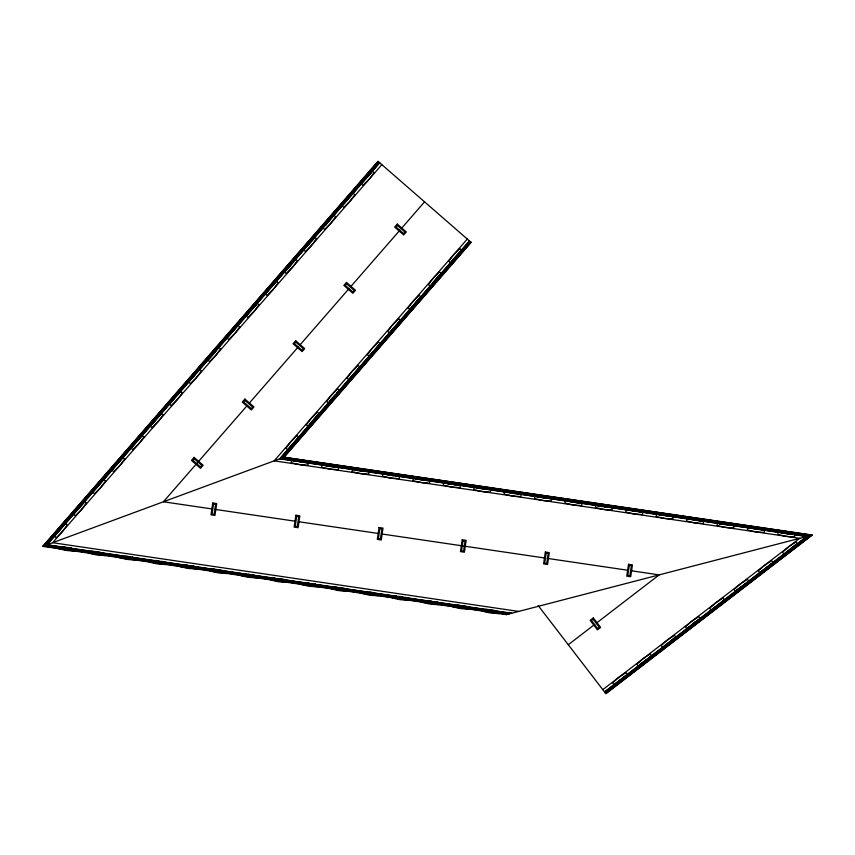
<?xml version="1.0" encoding="UTF-8"?>
<svg xmlns="http://www.w3.org/2000/svg" width="855" height="855" viewBox="0 0 855 855"><rect width="100%" height="100%" fill="white"/><g stroke="black" fill="none" stroke-linecap="round" stroke-linejoin="round"><path stroke-width="1.28" d="M120.886 555.878L123.473 555.771M134.705 557.909L132.269 557.065M225.635 571.322L219.425 569.922M242.125 573.748L245.962 573.833M255.944 575.789L248.474 574.207M272.435 578.215L275.021 578.119M291.534 460.46L291.192 462.747L298.577 464.404A8.24 0.994 8.4 0 0 301.184 464.767L307.864 465.206L308.195 462.918M292.976 460.514L306.795 462.555M321.95 464.949L321.619 467.225L328.993 468.893A8.24 0.994 8.4 0 0 331.601 469.256L338.281 469.684L338.623 467.407M352.367 469.438L352.036 471.714L359.41 473.371A8.24 0.994 8.4 0 0 362.018 473.745L368.697 474.172L369.039 471.896M363.364 591.628L367.201 591.713M382.794 473.916L382.452 476.203L389.827 477.86A8.24 0.994 8.4 0 0 392.434 478.223L399.125 478.661L399.456 476.374M384.237 473.969L393.407 475.808M398.056 476.011L395.47 476.107M393.674 596.095L396.26 595.999M413.211 478.405L412.869 480.681L420.254 482.348A8.24 0.994 8.4 0 0 422.862 482.712L429.541 483.139L429.873 480.863M414.654 478.458L422.541 480.104M407.493 598.137L405.056 597.292M428.473 480.499L424.219 480.35M443.627 482.893L443.296 485.17L450.671 486.826A8.24 0.994 8.4 0 0 453.278 487.2L459.958 487.628L460.289 485.351M474.044 487.371L473.713 489.659L481.087 491.315A8.24 0.994 8.4 0 0 483.695 491.689L490.375 492.117L490.717 489.83M489.317 489.466L476.684 488.087M504.461 491.86L504.129 494.147L511.504 495.804A8.24 0.994 8.4 0 0 514.112 496.167L520.791 496.595L521.133 494.318M505.914 491.914L515.084 493.752M519.733 493.955L517.147 494.051M534.888 496.349L534.546 498.625L541.92 500.282A8.24 0.994 8.4 0 0 544.528 500.656L551.219 501.083L551.55 498.807M536.331 496.402L544.218 498.048M550.15 498.433L545.501 498.23M565.305 500.827L564.963 503.114L572.348 504.771A8.24 0.994 8.4 0 0 574.955 505.145L581.635 505.572L581.966 503.285M566.747 500.88L579.241 503.21M595.721 505.316L595.39 507.603L602.764 509.259A8.24 0.994 8.4 0 0 605.372 509.623L612.052 510.05L612.394 507.774M610.994 507.41L604.015 506.865M626.138 509.804L625.807 512.081L633.181 513.748A8.24 0.994 8.4 0 0 635.789 514.112L642.468 514.539L642.81 512.263M627.591 509.858L641.41 511.889M656.565 514.283L656.223 516.57L663.598 518.226A8.24 0.994 8.4 0 0 666.205 518.6L672.896 519.028L673.227 516.741M658.008 514.336L671.827 516.377M686.982 518.771L686.64 521.058L694.025 522.715A8.24 0.994 8.4 0 0 696.633 523.078L703.312 523.517L703.644 521.229M688.425 518.825L700.918 521.155M717.398 523.26L717.067 525.536L724.442 527.204A8.24 0.994 8.4 0 0 727.049 527.567L733.729 527.995L734.071 525.718M732.671 525.344L719.173 523.837M747.815 527.738L747.484 530.025L754.858 531.682A8.24 0.994 8.4 0 0 757.466 532.056L764.146 532.483L764.488 530.196M749.269 527.792L763.088 529.833M778.242 532.227L777.9 534.514L785.275 536.171A8.24 0.994 8.4 0 0 787.883 536.534L794.562 536.972L794.904 534.685M779.685 532.28L787.573 533.926M793.504 534.322L789.251 534.172M42.75 546.366L378.017 161.328L471.116 242.382L284.074 457.19L42.75 546.366L506.491 614.585L508.607 612.971M43.06 546.26L378.145 161.435M378.38 161.638L43.691 546.024L507.282 614.382L509.345 612.8M378.562 161.798L44.15 545.853L507.881 614.232L509.997 612.608M52.251 537.4L54.004 535.39M86.419 498.166L88.172 496.157M126.711 451.889L128.464 449.88M161.745 411.65L163.497 409.641M167.003 405.612L168.756 403.603M202.047 365.374L203.789 363.364M236.204 326.14L237.957 324.13M276.496 279.863L278.249 277.854M299.271 253.711L301.024 251.701M334.316 213.472L336.058 211.463M339.563 207.434L341.316 205.424M374.608 167.195L376.36 165.186M379.588 162.696L46.811 544.87L511.247 613.356M379.706 162.792L47.121 544.753L511.643 613.249M83.672 503.146L74.396 513.064M153.12 423.385L160.291 414.429M209.272 358.897L214.979 352.335M215.139 352.153L217.822 348.348M256.276 304.914L246.999 314.832M285.987 270.8L290.999 265.029M291.555 264.398L294.537 260.251M313.55 239.144L304.54 248.762M325.734 225.154L332.894 216.197M371.604 172.464L362.071 182.681M381.843 164.652L52.647 542.711L518.654 611.421M246.668 406.168L163.412 501.778L212.2 508.971M249.297 403.143L298.374 346.788M300.126 344.768L349.203 288.413M350.956 286.393L400.033 230.038M401.786 228.029L424.572 201.855M467.29 239.058L274.177 460.845L799.692 538.329L602.807 689.654M312.086 421.259L309.104 425.405M313.336 419.816L317.654 414.857M329.357 401.412L334.936 395.01M336.603 393.097L338.633 391.494M416.481 301.355L410.86 308.537M416.642 301.184L420.04 298M432.555 282.898L433.635 281.658M433.891 281.359L439.769 274.615M451.729 260.882L460.738 251.252M469.427 240.918L279.713 458.804L806.703 536.502L604.528 691.898M469.545 241.025L280.023 458.686L807.099 536.406L604.624 692.026M301.751 434.939L303.504 432.929M324.558 408.754L326.311 406.734M428.932 288.883L430.685 286.874M463.132 249.607L464.885 247.587M470.571 241.912L282.674 457.703L810.465 535.529L605.458 693.106M470.752 242.072L283.144 457.532L811.064 535.369L605.596 693.287M470.987 242.286L283.764 457.297L811.855 535.166L605.8 693.544M509.174 612.33L506.096 614.692L812.25 535.059L605.896 693.672L538.19 605.586M568.286 644.734L594.706 624.428M596.822 622.803L659.173 574.881L631.482 570.798M639.861 664.442L650.591 656.8M674.274 637.99L663.801 646.647M695.008 622.055L688.083 627.987M695.201 621.906L699.166 619.469M736.358 590.271L747.73 582.137M795.364 544.924L785.211 553.324M75.219 551.154L67.684 550.609A8.24 0.994 8.4 0 1 65.076 550.214L58.557 548.696M105.528 555.622L97.994 555.077A8.24 0.994 8.4 0 1 95.386 554.681L88.867 553.164M135.838 560.089L128.303 559.544A8.24 0.994 8.4 0 1 125.696 559.149L119.176 557.631M166.148 564.557L158.613 564.022A8.24 0.994 8.4 0 1 156.005 563.616L149.486 562.098M196.458 569.024L188.923 568.49A8.24 0.994 8.4 0 1 186.315 568.083L179.796 566.566M226.767 573.491L219.233 572.957A8.24 0.994 8.4 0 1 216.625 572.551L210.106 571.044M257.077 577.969L249.542 577.424A8.24 0.994 8.4 0 1 246.935 577.029L240.415 575.511M287.387 582.437L279.852 581.892A8.24 0.994 8.4 0 1 277.244 581.496L270.725 579.979M317.697 586.904L310.162 586.359A8.24 0.994 8.4 0 1 307.554 585.964L301.035 584.446M348.006 591.371L340.472 590.837A8.24 0.994 8.4 0 1 337.864 590.431L331.345 588.913M378.316 595.839L370.781 595.304A8.24 0.994 8.4 0 1 368.174 594.898L361.654 593.381M408.626 600.306L401.091 599.772A8.24 0.994 8.4 0 1 398.483 599.366L391.964 597.859M438.936 604.784L431.401 604.239A8.24 0.994 8.4 0 1 428.793 603.844L422.274 602.326M469.245 609.252L461.711 608.707A8.24 0.994 8.4 0 1 459.103 608.311L452.584 606.793M499.555 613.719L492.02 613.174A8.24 0.994 8.4 0 1 489.413 612.779L482.893 611.261M284.074 457.19L812.25 535.059M325.819 465.836L335.897 467.322M354.141 470.015L363.803 471.436M447.496 483.78L451.91 484.432M453.802 484.71L457.575 485.266M597.891 505.957L602.123 506.588M214.84 509.356L295.264 521.219M299.218 521.807L378.327 533.467M382.292 534.054L544.464 557.962M547.104 558.358L627.527 570.21M62.853 546.837L71.649 548.13M91.902 551.112L100.698 552.416M125.984 556.145L129.757 556.701M155.033 560.42L158.806 560.976M161.317 561.35L165.09 561.906M184.092 564.706L187.854 565.262M190.376 565.636L194.138 566.192M213.141 568.992L216.914 569.548M277.533 578.493L286.329 579.786M306.582 582.768L309.093 583.142M311.615 583.516L315.377 584.072M334.38 586.872L338.153 587.428M340.664 587.802L344.437 588.358M369.713 592.077L373.485 592.633M398.772 596.363L402.545 596.918M427.821 600.648L431.593 601.204M434.105 601.578L437.878 602.134M456.88 604.934L460.653 605.49M463.164 605.864L466.926 606.419M485.929 609.22L494.724 610.513M505.316 613.281L509.27 613.869M372.31 171.171L374.052 172.678L370.087 178.075A8.24 0.994 -49 0 1 368.366 180.074L362.99 185.385L361.248 183.868M461.561 250.066L459.83 248.549L454.443 253.871A8.24 0.994 -49 0 0 452.733 255.869L448.757 261.256L450.5 262.774M353.136 193.187L354.878 194.705L350.903 200.102A8.24 0.994 -49 0 1 349.193 202.101L343.806 207.412L342.075 205.895M352.068 194.171L342.898 204.708M441.212 273.44L439.47 271.922L434.094 277.244A8.24 0.994 -49 0 0 432.384 279.232L428.408 284.63L430.151 286.147M333.952 215.214L335.694 216.732L331.729 222.129A8.24 0.994 -49 0 1 330.009 224.128L324.633 229.439L322.891 227.922M420.863 296.813L419.121 295.296L413.745 300.618A8.24 0.994 -49 0 0 412.024 302.606L408.059 308.003L409.802 309.521M314.779 237.241L316.521 238.759L312.545 244.156A8.24 0.994 -49 0 1 310.835 246.144L305.449 251.466L303.717 249.949M400.514 320.187L398.772 318.669L393.396 323.981A8.24 0.994 -49 0 0 391.676 325.979L387.71 331.377L389.452 332.894M399.691 321.373L390.511 331.911M295.595 259.268L297.337 260.786L293.372 266.172A8.24 0.994 -49 0 1 291.651 268.171L286.275 273.493L284.533 271.976M380.154 343.56L378.423 342.043L373.037 347.354A8.24 0.994 -49 0 0 371.327 349.353L367.361 354.75L369.093 356.268M379.331 344.747L370.162 355.285M276.421 281.295L278.164 282.813L274.188 288.199A8.24 0.994 -49 0 1 272.478 290.198L267.102 295.509L265.36 294.002M275.353 282.278L266.183 292.805M359.805 366.934L358.063 365.416L352.688 370.728A8.24 0.994 -49 0 0 350.978 372.727L347.002 378.124L348.744 379.641M358.982 368.12L349.813 378.658M257.237 303.322L258.98 304.84L255.014 310.226A8.24 0.994 -49 0 1 253.294 312.225L247.918 317.536L246.176 316.029M339.456 390.308L337.714 388.79L332.339 394.102A8.24 0.994 -49 0 0 330.618 396.1L326.653 401.497L328.395 403.004M238.064 325.349L239.806 326.856L235.83 332.253A8.24 0.994 -49 0 1 234.12 334.252L228.745 339.563L227.003 338.046M236.995 326.321L227.825 336.859M319.107 413.681L317.365 412.163L311.99 417.475A8.24 0.994 -49 0 0 310.269 419.474L306.304 424.871L308.046 426.378M218.88 347.376L220.622 348.883L216.657 354.28A8.24 0.994 -49 0 1 214.936 356.279L209.561 361.59L207.818 360.073M298.748 437.055L297.016 435.537L291.63 440.849A8.24 0.994 -49 0 0 289.92 442.847L285.955 448.244L287.686 449.751M297.925 438.241L288.755 448.779M199.707 369.392L201.449 370.91L197.473 376.307A8.24 0.994 -49 0 1 195.763 378.305L190.387 383.617L188.645 382.1M198.638 370.375L189.468 380.913M180.533 391.419L182.265 392.937L178.3 398.334A8.24 0.994 -49 0 1 176.579 400.322L171.203 405.644L169.461 404.126M179.465 392.402L170.284 402.94M161.349 413.446L163.091 414.964L159.126 420.35A8.24 0.994 -49 0 1 157.406 422.349L152.03 427.671L150.288 426.153M142.176 435.473L143.907 436.991L139.942 442.377A8.24 0.994 -49 0 1 138.221 444.376L132.846 449.687L131.104 448.18M141.107 436.456L131.937 446.994M122.992 457.5L124.734 459.017L120.769 464.404A8.24 0.994 -49 0 1 119.048 466.403L113.672 471.714L111.93 470.207M121.934 458.472L112.753 469.01M103.818 479.527L105.55 481.034L101.585 486.431A8.24 0.994 -49 0 1 99.875 488.429L94.488 493.741L92.757 492.224M102.75 480.499L93.58 491.037M84.634 501.554L86.376 503.061L82.411 508.458A8.24 0.994 -49 0 1 80.691 510.456L75.315 515.768L73.573 514.25M65.461 523.57L67.203 525.088L63.227 530.485A8.24 0.994 -49 0 1 61.517 532.483L56.131 537.795L54.399 536.277M64.392 524.553L55.222 535.091M797.33 543.812L795.93 541.985L789.603 546.131A8.24 0.994 -37.5 0 0 787.53 547.745L782.571 552.245L783.982 554.072M773.048 562.472L771.648 560.645L765.321 564.792A8.24 0.994 -37.5 0 0 763.248 566.405L758.289 570.916L759.7 572.743M772.012 563.477L760.929 571.995M748.766 581.133L747.366 579.305L741.039 583.452A8.24 0.994 -37.5 0 0 738.966 585.077L734.007 589.576L735.407 591.404M724.484 599.804L723.084 597.976L716.757 602.123A8.24 0.994 -37.5 0 0 714.684 603.737L709.725 608.236L711.125 610.064M723.448 600.808L712.365 609.316M700.202 618.464L698.802 616.637L692.475 620.783A8.24 0.994 -37.5 0 0 690.402 622.397L685.443 626.907L686.843 628.735M675.92 637.125L674.52 635.297L668.193 639.444A8.24 0.994 -37.5 0 0 666.109 641.068L661.161 645.568L662.561 647.395M651.638 655.796L650.228 653.968L643.911 658.115A8.24 0.994 -37.5 0 0 641.827 659.729L636.879 664.228L638.279 666.056M627.356 674.456L625.946 672.629L619.629 676.775A8.24 0.994 -37.5 0 0 617.545 678.389L612.597 682.899L613.997 684.727M626.309 675.461L615.237 683.979M212.745 502.997L211.003 514.849L214.947 515.426L216.7 503.584L212.745 502.997M213.558 504.087L212.083 514.037L214.145 514.347L215.61 504.386L213.558 504.087M295.894 515.255L294.152 527.108L298.096 527.695L299.849 515.843L295.894 515.255M296.706 516.345L295.232 526.306L297.294 526.605L298.758 516.644L296.706 516.345M379.054 527.524L377.301 539.366L381.255 539.954L382.997 528.101L379.054 527.524M379.855 528.604L378.391 538.565L380.443 538.864L381.918 528.914L379.855 528.604M462.202 539.783L460.45 551.625L464.404 552.212L466.146 540.36L462.202 539.783M463.004 540.862L461.54 550.823L463.592 551.122L465.067 541.172L463.004 540.862M545.351 552.041L543.598 563.894L547.553 564.471L549.295 552.629L545.351 552.041M546.153 553.132L544.688 563.082L546.751 563.392L548.215 553.431L546.153 553.132M628.5 564.3L626.758 576.152L630.701 576.73L632.454 564.888L628.5 564.3M629.312 565.39L627.837 575.34L629.9 575.65L631.364 565.689L629.312 565.39M194.106 457.414L191.488 460.418L200.519 468.284L203.137 465.27L194.106 457.414M244.904 399.082L242.275 402.085L251.306 409.951L253.935 406.937L244.904 399.082M295.691 340.75L293.073 343.753L302.104 351.619L304.722 348.605L295.691 340.75M346.489 282.417L343.86 285.42L352.891 293.286L355.52 290.273L346.489 282.417M397.276 224.085L394.657 227.088L403.688 234.954L406.307 231.94L397.276 224.085M194.203 458.761L192.835 460.332L200.423 466.937L201.791 465.366L194.203 458.761M244.99 400.429L243.622 402L251.22 408.605L252.578 407.033L244.99 400.429M295.787 342.096L294.419 343.667L302.007 350.272L303.375 348.701L295.787 342.096M346.574 283.764L345.206 285.335L352.805 291.94L354.162 290.369L346.574 283.764M397.372 225.431L396.004 227.003L403.592 233.607L404.96 232.036L397.372 225.431M593.317 617.941L590.153 620.377L597.453 629.868L600.616 627.431L593.317 617.941M593.146 619.277L591.5 620.548L597.634 628.532L599.28 627.26L593.146 619.277"/></g></svg>
